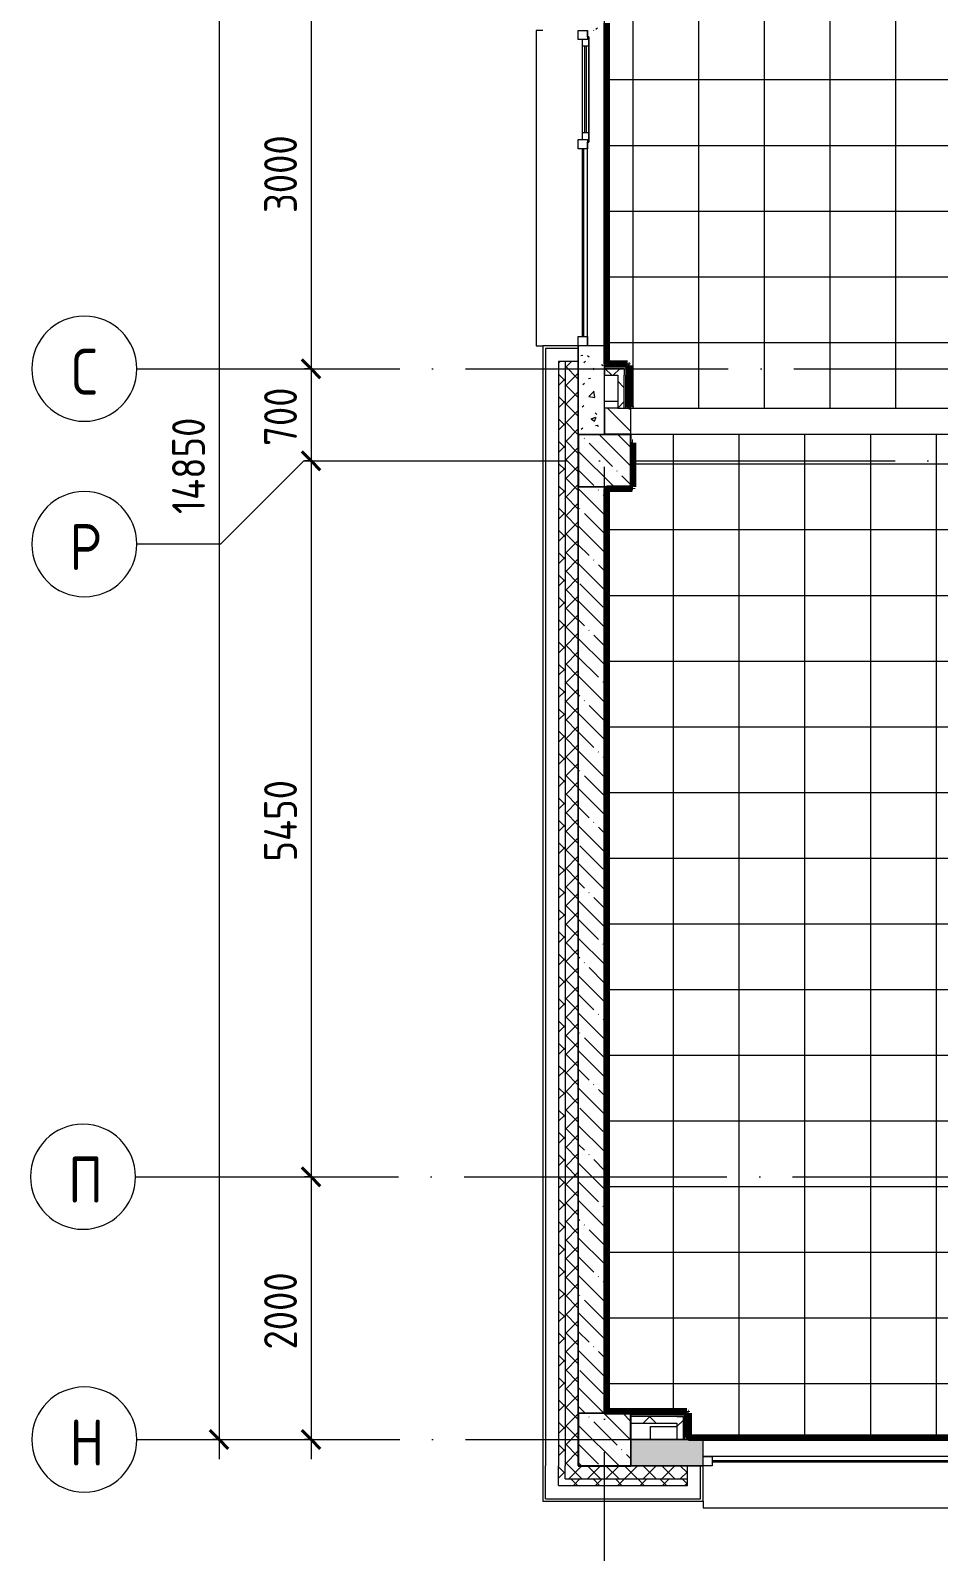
# Model space of a CAD drawing. Header units: millimetres. Extents: x 97 to 214665, y -4577 to 61202.
# Drawn here: x 53129 to 60040, y 42672 to 54250 of the extents above; entities that cross this region are included whole.
import ezdxf

# ---------------------------------------------------------------- set-up
doc = ezdxf.new("R2010")
doc.units = ezdxf.units.MM
doc.linetypes.add('ADSK_Линия сетки', pattern=[2500, 2000, -250, 0, -250])
for name, color, linetype, lineweight in [('A-____-____-DIMS', 211, 'Continuous', 9), ('A-____-____-DIMS-100', 211, 'Continuous', 9), ('A-FLOR-____-OTLN', 192, 'Continuous', 9), ('A-FLOR-____-PATT', 8, 'Continuous', 9), ('A-GLAZ-____-MCUT', 151, 'Continuous', 9), ('A-GLAZ-____-OTLN', 151, 'Continuous', 9), ('A-WALL-____-MCUT', 113, 'Continuous', 9), ('A-WALL-____-PATT', 111, 'Continuous', 9), ('A-WALL-FNSH-MCUT', 113, 'Continuous', 9), ('I-WALL-____-OTLN', 2, 'Continuous', 9), ('S-COLS-____-MCUT', 52, 'Continuous', 9), ('S-COLS-____-OTLN', 52, 'Continuous', 9), ('S-GRID-____-IDEN', 1, 'Continuous', 20), ('S-GRID-____-OTLN', 1, 'Continuous', 9)]:
    doc.layers.add(name, color=color, linetype=linetype, lineweight=lineweight)
doc.styles.add('GOST Common', font='GOST_Common.ttf', dxfattribs={"width": 0.9, "height": 250})
doc.styles.add('GOST Common_2', font='GOST_Common.ttf', dxfattribs={"width": 0.9, "height": 350})
doc.dimstyles.new('ADSK_Основной_2_5_мм', dxfattribs={"dimscale": 304.8, "dimtxt": 0.824897, "dimasz": 0.463911, "dimexe": 0.492126, "dimexo": 0.001615, "dimgap": 0.098425, "dimtad": 1, "dimlfac": 304.8, "dimrnd": 0.01, "dimdsep": 46, "dimtxsty": 'GOST Common', "dimblk1": 'OBLIQUE', "dimblk2": 'OBLIQUE', "dimsah": 1, "dimcen": 0.09, "dimdle": 0.492126, "dimazin": 2, "dimtfac": 1, "dimtdec": 4, "dimtix": 1, "dimtmove": 0, "dimatfit": 3, "dimfxl": 1, "dimtvp": 1, "dimtolj": 1, "dimtzin": 0, "dimlwd": 20, "dimlwe": 20, "dimarcsym": 2})
pattern_1 = [(135, (0, 0), (-84.85281, -84.85281), []), (225, (0, 0), (84.85281, -84.85281), [])]
pattern_2 = [(45, (0, 0), (-70.71068, 70.71068), []), (135, (0, 0), (-70.71068, -70.71068), [])]
pattern_3 = [(135, (0, 0), (-142.5612, -142.5612), []), (135, (142.56, 0), (-142.5612, -142.5612), [252.016, -50.403, 3.353, -47.05])]
pattern_4 = [(50, (0, 0), (364.3679, -31.8783), [38.1, -419.1]), (355, (0, 0), (-70.4859, 382.1133), [30.48, -335.28]), (100.451, (30.36, -2.66), (293.885, 350.2334), [32.38, -356.18]), (46.184, (0, 101.6), (542.1585, -84.0858), [57.15, -628.65]), (96.636, (45.2, 94.6), (474.805, 494.8554), [48.57, -534.27]), (351.184, (0, 101.6), (474.8102, 494.85), [45.72, -502.92]), (21, (50.8, 76.2), (303.2285, -204.5305), [38.1, -419.1]), (326, (50.8, 76.2), (123.6039, 368.376), [30.48, -335.28]), (71.451, (76.07, 59.16), (426.8341, 163.8427), [32.38, -356.18]), (37.5, (0, 0), (6.17665, 169.11015), [16.764, -314.452, 16.764, -323.596, -336.55]), (37.5, (0, 0), (6.17665, 169.11015), [-671.576, 16.764, -319.786]), (7.5, (0, 0), (133.63888, 200.3615), [16.764, -177.292, 16.764, -306.832, -128.27]), (7.5, (0, 0), (133.63888, 200.3615), [-517.652, 16.764, -111.506]), (327.5, (-113.28, 0), (271.18182, -11.45836), [16.764, -110.236, 16.764, -379.476, -525.78]), (327.5, (-113.28, 0), (271.18182, -11.45836), [-523.24, 16.764, -509.016]), (317.5, (-164.08, 0), (296.2585, 50.85285), [16.764, -148.336, 16.764, -246.38, -373.38]), (317.5, (-164.08, 0), (296.2585, 50.85285), [-428.244, 16.764, -356.616])]
pattern_5 = [(45, (0, 0), (-141.42136, 141.42136), []), (135, (0, 0), (-141.42136, -141.42136), [])]

# ---------------------------------------------------------------- blocks, each defined once
blk = doc.blocks.new('Окно_СКБ_2Ст1 - Окно_СКБ_2Ст 3300_ОК2л-29018874-О_АИ_ПП_4_200_Целиком')
at = {"layer": 'A-GLAZ-____-MCUT', "color": 90}
for p, q in [((-1650, -195), (-1650, -125)), ((-1650, -125), (-1580, -125)), ((-1580, -195), (-1650, -195)), ((-1580, -195), (-1600, -195)), ((-1600, -195), (-1600, -205)), ((-1600, -205), (-800, -205)), ((-800, -205), (-1600, -205)), ((-1580, -125), (-1580, -195)), ((-820, -155), (-1580, -155)), ((-1580, -155), (-1580, -195)), ((-1530, -205), (-1530, -155)), ((-870, -205), (-870, -155)), ((-820, -195), (-820, -125)), ((-820, -125), (-750, -125)), ((-820, -195), (-820, -155)), ((-750, -195), (-820, -195)), ((-800, -195), (-820, -195)), ((-800, -205), (-800, -195)), ((-750, -125), (-750, -195)), ((1580, -195), (1580, -125)), ((1580, -125), (1650, -125)), ((1650, -195), (1580, -195)), ((1650, -125), (1650, -195))]:
    blk.add_line(p, q, dxfattribs=at)
at = {"layer": 'A-GLAZ-____-MCUT', "color": 10, "lineweight": 5}
for p, q in [((-1530, -175), (-870, -175)), ((-870, -185), (-1530, -185)), ((1580, -155), (-750, -155)), ((1580, -165), (-750, -165))]:
    blk.add_line(p, q, dxfattribs=at)
at = {"layer": 'A-GLAZ-____-OTLN', "color": 10, "lineweight": 5}
for p, q in [((-1650, -195), (-1600, -195)), ((-800, -195), (1650, -195))]:
    blk.add_line(p, q, dxfattribs=at)
blk = doc.blocks.new('Окно_СКБ_2Ст1 - Окно_СКБ_2Ст_2400_ОК16-29018854-О_АИ_ПП_4_200_Целиком')
at = {"layer": 'A-GLAZ-____-MCUT', "color": 90}
for p, q in [((-1200, -195), (-1200, -125)), ((-1200, -125), (-1130, -125)), ((-1130, -195), (-1200, -195)), ((-1130, -125), (-1130, -195)), ((300, -195), (300, -125)), ((300, -125), (370, -125)), ((370, -195), (300, -195)), ((370, -195), (350, -195)), ((350, -195), (350, -205)), ((350, -205), (1150, -205)), ((1150, -205), (350, -205)), ((370, -125), (370, -195)), ((1130, -155), (370, -155)), ((370, -155), (370, -195)), ((420, -205), (420, -155)), ((1080, -205), (1080, -155)), ((1130, -195), (1130, -125)), ((1130, -125), (1200, -125)), ((1130, -195), (1130, -155)), ((1200, -195), (1130, -195)), ((1150, -195), (1130, -195)), ((1150, -205), (1150, -195)), ((1200, -125), (1200, -195))]:
    blk.add_line(p, q, dxfattribs=at)
at = {"layer": 'A-GLAZ-____-MCUT', "color": 10, "lineweight": 5}
for p, q in [((300, -155), (-1130, -155)), ((300, -165), (-1130, -165)), ((420, -175), (1080, -175)), ((1080, -185), (420, -185))]:
    blk.add_line(p, q, dxfattribs=at)
at = {"layer": 'A-GLAZ-____-OTLN', "color": 10, "lineweight": 5}
for p, q in [((-1200, -195), (350, -195)), ((1150, -195), (1200, -195))]:
    blk.add_line(p, q, dxfattribs=at)
blk = doc.blocks.new('WNW_Отлив1 - Отлив_металлический 2-28598290-О_АИ_ПП_4_200_Целиком')
at = {"layer": 'A-GLAZ-____-OTLN', "color": 10, "lineweight": 5}
for p, q in [((1650, 320), (-1650, 320)), ((-1650, 320), (-1650, 270)), ((1650, 270), (1650, 320))]:
    blk.add_line(p, q, dxfattribs=at)
blk = doc.blocks.new('WNW_Отлив1 - Отлив_металлический 2-28599108-О_АИ_ПП_4_200_Целиком')
at = {"layer": 'A-GLAZ-____-OTLN', "color": 10, "lineweight": 5}
for p, q in [((1200, 320), (-1200, 320)), ((-1200, 320), (-1200, 270)), ((1200, 270), (1200, 320))]:
    blk.add_line(p, q, dxfattribs=at)
blk = doc.blocks.new('0083_СОШ675_АР_R22_rvt-1-О_АИ_ПП_4_200_Целиком')
at = {"layer": 'A-WALL-____-PATT', "lineweight": 5}
h = blk.add_hatch(dxfattribs=at)
h.set_pattern_fill('FP_7', color=10, style=0, pattern_type=2)
h.set_pattern_definition(pattern_1)
h.paths.add_polyline_path([(-300, 43225), (-300, 51730), (-350, 51730), (-350, 43225)])
h.paths.add_polyline_path([(-300, 54370), (-300, 58675), (-350, 58675), (-350, 54370)])
h = blk.add_hatch(dxfattribs=at)
h.set_pattern_fill('FP_21', color=10, style=0, pattern_type=2)
h.set_pattern_definition(pattern_2)
h.paths.add_polyline_path([(-300, 43325), (-200, 43325), (-200, 51730), (-300, 51730), (-300, 44004)])
h.paths.add_polyline_path([(-300, 54370), (-200, 54370), (-200, 58575), (-300, 58575), (-300, 54848)])
h = blk.add_hatch(dxfattribs=at)
h.set_pattern_fill('FP_74', color=10, style=0, pattern_type=2)
h.set_pattern_definition(pattern_4)
h.paths.add_polyline_path([(-200, 51175), (0, 51175), (0, 51850), (-200, 51850), (-200, 51233)])
h.paths.add_polyline_path([(0, 54250), (0, 54675), (-200, 54675), (-200, 54250)])
h = blk.add_hatch(dxfattribs=at)
h.set_pattern_fill('FP_20', color=252, style=0, pattern_type=2)
h.set_pattern_definition(pattern_5)
h.paths.add_polyline_path([(100, 51625), (150, 51625), (150, 51675), (0, 51675), (0, 51625)])
h = blk.add_hatch(dxfattribs=at)
h.set_pattern_fill('FP_20', color=252, style=0, pattern_type=2)
h.set_pattern_definition(pattern_5)
h.paths.add_polyline_path([(150, 51375), (150, 51625), (100, 51625), (100, 51375)])
h = blk.add_hatch(dxfattribs=at)
h.set_pattern_fill('FP_8', color=10, style=0, pattern_type=2)
h.set_pattern_definition([(135, (0, 0), (-141.42136, -141.42136), [])])
h.paths.add_polyline_path([(6080, 51175), (6080, 51375), (2700, 51375), (2700, 51175), (5984, 51175)])
h.paths.add_polyline_path([(0, 51175), (200, 51175), (200, 51375), (0, 51375), (0, 51233)])
h = blk.add_hatch(dxfattribs=at)
h.set_pattern_fill('FP_31', color=10, style=0, pattern_type=2)
h.set_pattern_definition(pattern_3)
h.paths.add_polyline_path([(-200, 43725), (0, 43725), (0, 50775), (-200, 50775), (-200, 44004)])
h = blk.add_hatch(dxfattribs=at)
h.set_pattern_fill('FP_20', color=252, style=0, pattern_type=2)
h.set_pattern_definition(pattern_5)
h.paths.add_polyline_path([(550, 43650), (550, 43700), (200, 43700), (200, 43650)])
h = blk.add_hatch(dxfattribs=at)
h.set_pattern_fill('FP_20', color=252, style=0, pattern_type=2)
h.set_pattern_definition(pattern_5)
h.paths.add_polyline_path([(600, 43525), (600, 43700), (550, 43700), (550, 43525)])
h = blk.add_hatch(dxfattribs=at)
h.set_pattern_fill('FP_74', color=10, style=0, pattern_type=2)
h.set_pattern_definition(pattern_4)
h.paths.add_polyline_path([(67170, 43325), (69050, 43325), (69050, 43525), (67050, 43525), (67050, 43325), (67070, 43325)])
h.paths.add_polyline_path([(64650, 43325), (65350, 43325), (65350, 43525), (64650, 43525)])
h.paths.add_polyline_path([(60830, 43325), (60850, 43325), (60850, 43525), (60150, 43525), (60150, 43325), (60730, 43325)])
h.paths.add_polyline_path([(62570, 43325), (63350, 43325), (63350, 43525), (62550, 43525), (62550, 43325)])
h.paths.add_polyline_path([(58070, 43325), (58850, 43325), (58850, 43525), (58050, 43525), (58050, 43325)])
h.paths.add_polyline_path([(54302, 43325), (54350, 43325), (54350, 43525), (53550, 43525), (53550, 43325), (53818, 43325)])
h.paths.add_polyline_path([(49850, 43325), (49850, 43525), (49050, 43525), (49050, 43325), (49470, 43325)])
h.paths.add_polyline_path([(44670, 43325), (45350, 43325), (45350, 43525), (44550, 43525), (44550, 43325), (44638, 43325)])
h.paths.add_polyline_path([(42850, 43325), (42850, 43525), (42150, 43525), (42150, 43325), (42830, 43325)])
h.paths.add_polyline_path([(40773, 43325), (40850, 43325), (40850, 43525), (40050, 43525), (40050, 43325), (40289, 43325)])
h.paths.add_polyline_path([(36350, 43325), (36750, 43325), (36750, 43525), (36350, 43525)])
h.paths.add_polyline_path([(35570, 43325), (35950, 43325), (35950, 43525), (35550, 43525), (35550, 43325)])
h.paths.add_polyline_path([(32075, 43325), (32250, 43325), (32250, 43525), (31450, 43525), (31450, 43325), (31592, 43325)])
h.paths.add_polyline_path([(27727, 43325), (27750, 43325), (27750, 43525), (26950, 43525), (26950, 43325), (27630, 43325)])
h.paths.add_polyline_path([(23250, 43325), (23250, 43525), (22450, 43525), (22450, 43325), (23230, 43325)])
h.paths.add_polyline_path([(24730, 43325), (24850, 43325), (24850, 43525), (24150, 43525), (24150, 43325), (24270, 43325)])
h.paths.add_polyline_path([(18730, 43325), (18750, 43325), (18750, 43525), (17950, 43525), (17950, 43325), (18630, 43325)])
h.paths.add_polyline_path([(13450, 43325), (14250, 43325), (14250, 43525), (13450, 43525)])
h.paths.add_polyline_path([(9730, 43325), (9750, 43325), (9750, 43525), (8950, 43525), (8950, 43325), (9630, 43325)])
h.paths.add_polyline_path([(6467, 43325), (6850, 43325), (6850, 43525), (6150, 43525), (6150, 43325), (6270, 43325)])
h.paths.add_polyline_path([(5018, 43325), (5250, 43325), (5250, 43525), (4450, 43525), (4450, 43325), (4534, 43325)])
h.paths.add_polyline_path([(750, 43325), (750, 43525), (200, 43525), (200, 43325), (730, 43325)])
h = blk.add_hatch(dxfattribs=at)
h.set_pattern_fill('FP_21', color=10, style=0, pattern_type=2)
h.set_pattern_definition(pattern_2)
h.paths.add_polyline_path([(69150, 43225), (69150, 43325), (67170, 43325), (67170, 43225), (68797, 43225)])
h.paths.add_polyline_path([(64770, 43225), (65230, 43225), (65230, 43325), (64770, 43325), (64770, 43281)])
h.paths.add_polyline_path([(63630, 43225), (63630, 43325), (62670, 43325), (62670, 43225)])
h.paths.add_polyline_path([(60730, 43225), (60730, 43325), (60270, 43325), (60270, 43225)])
h.paths.add_polyline_path([(59130, 43225), (59130, 43325), (58170, 43325), (58170, 43225)])
h.paths.add_polyline_path([(54630, 43225), (54630, 43325), (53670, 43325), (53670, 43225)])
h.paths.add_polyline_path([(49170, 43225), (50130, 43225), (50130, 43325), (49170, 43325), (49170, 43281)])
h.paths.add_polyline_path([(45630, 43225), (45630, 43325), (44670, 43325), (44670, 43225)])
h.paths.add_polyline_path([(42270, 43225), (42730, 43225), (42730, 43325), (42270, 43325), (42270, 43281)])
h.paths.add_polyline_path([(41130, 43225), (41130, 43325), (40170, 43325), (40170, 43225), (40773, 43225)])
h.paths.add_polyline_path([(35670, 43225), (36630, 43225), (36630, 43325), (35670, 43325), (35670, 43281)])
h.paths.add_polyline_path([(32130, 43225), (32130, 43325), (31170, 43325), (31170, 43225)])
h.paths.add_polyline_path([(26670, 43225), (27630, 43225), (27630, 43325), (26670, 43325), (26670, 43281)])
h.paths.add_polyline_path([(24270, 43225), (24730, 43225), (24730, 43325), (24270, 43325), (24270, 43281)])
h.paths.add_polyline_path([(23130, 43225), (23130, 43325), (22170, 43325), (22170, 43225)])
h.paths.add_polyline_path([(17670, 43225), (18630, 43225), (18630, 43325), (17670, 43325), (17670, 43281)])
h.paths.add_polyline_path([(14130, 43225), (14130, 43325), (13170, 43325), (13170, 43225), (13715, 43225)])
h.paths.add_polyline_path([(9630, 43225), (9630, 43325), (8670, 43325), (8670, 43225)])
h.paths.add_polyline_path([(5130, 43225), (5130, 43325), (4170, 43325), (4170, 43225)])
h.paths.add_polyline_path([(6270, 43225), (6730, 43225), (6730, 43325), (6270, 43325), (6270, 43281)])
h.paths.add_polyline_path([(630, 43225), (630, 43325), (-300, 43325), (-300, 43225)])
h = blk.add_hatch(dxfattribs=at)
h.set_pattern_fill('FP_7', color=10, style=0, pattern_type=2)
h.set_pattern_definition(pattern_1)
h.paths.add_polyline_path([(69050, 43175), (69150, 43175), (69150, 43225), (67170, 43225), (67170, 43175), (68797, 43175)])
h.paths.add_polyline_path([(65230, 43175), (65230, 43225), (64770, 43225), (64770, 43175)])
h.paths.add_polyline_path([(63630, 43175), (63630, 43225), (62670, 43225), (62670, 43175)])
h.paths.add_polyline_path([(60730, 43175), (60730, 43225), (60270, 43225), (60270, 43175)])
h.paths.add_polyline_path([(59130, 43175), (59130, 43225), (58170, 43225), (58170, 43175)])
h.paths.add_polyline_path([(54630, 43175), (54630, 43225), (53670, 43225), (53670, 43175)])
h.paths.add_polyline_path([(50130, 43175), (50130, 43225), (49170, 43225), (49170, 43175)])
h.paths.add_polyline_path([(44670, 43175), (45630, 43175), (45630, 43225), (44670, 43225)])
h.paths.add_polyline_path([(42730, 43175), (42730, 43225), (42270, 43225), (42270, 43175)])
h.paths.add_polyline_path([(41130, 43175), (41130, 43225), (40170, 43225), (40170, 43175), (40773, 43175)])
h.paths.add_polyline_path([(36630, 43175), (36630, 43225), (35670, 43225), (35670, 43175)])
h.paths.add_polyline_path([(32130, 43175), (32130, 43225), (31170, 43225), (31170, 43175)])
h.paths.add_polyline_path([(26670, 43175), (27630, 43175), (27630, 43225), (26670, 43225)])
h.paths.add_polyline_path([(24270, 43175), (24730, 43175), (24730, 43225), (24270, 43225)])
h.paths.add_polyline_path([(23130, 43175), (23130, 43225), (22170, 43225), (22170, 43175)])
h.paths.add_polyline_path([(17670, 43175), (18630, 43175), (18630, 43225), (17670, 43225)])
h.paths.add_polyline_path([(13715, 43175), (14130, 43175), (14130, 43225), (13170, 43225), (13170, 43175)])
h.paths.add_polyline_path([(9630, 43175), (9630, 43225), (8670, 43225), (8670, 43175)])
h.paths.add_polyline_path([(6730, 43175), (6730, 43225), (6270, 43225), (6270, 43175)])
h.paths.add_polyline_path([(4170, 43175), (5130, 43175), (5130, 43225), (4170, 43225)])
h.paths.add_polyline_path([(630, 43175), (630, 43225), (-350, 43225), (-350, 43175)])
at = {"layer": 'S-COLS-____-OTLN', "lineweight": 5}
h = blk.add_hatch(dxfattribs=at)
h.set_pattern_fill('FP_31', color=256, style=0, pattern_type=2)
h.set_pattern_definition(pattern_3)
h.paths.add_polyline_path([(-200, 50775), (200, 50775), (200, 51175), (-200, 51175)])
h = blk.add_hatch(dxfattribs=at)
h.set_pattern_fill('FP_31', color=256, style=0, pattern_type=2)
h.set_pattern_definition(pattern_3)
h.paths.add_polyline_path([(-200, 43325), (200, 43325), (200, 43725), (-200, 43725)])
at = {"layer": 'A-FLOR-____-OTLN', "color": 90}
for p, q in [((100, 51425), (0, 51425)), ((350, 43525), (350, 43625)), ((350, 43625), (550, 43625))]:
    blk.add_line(p, q, dxfattribs=at)
at = {"layer": 'A-WALL-____-MCUT', "color": 10, "lineweight": 5}
for p, q in [((-450, 51830), (-450, 43325)), ((-200, 51830), (-450, 51830)), ((-350, 51730), (-350, 43325)), ((-300, 51730), (-350, 51730)), ((-200, 51730), (-300, 51730)), ((-300, 51730), (-300, 43325)), ((163, 51688), (0, 51688)), ((163, 51688), (163, 51675)), ((163, 51675), (163, 51625)), ((163, 51375), (163, 51625)), ((100, 51375), (150, 51375)), ((-200, 51175), (0, 51175)), ((0, 50775), (-200, 50775)), ((-200, 43725), (0, 43725)), ((550, 43712), (200, 43712)), ((550, 43712), (600, 43712)), ((600, 43712), (612, 43712)), ((612, 43525), (612, 43712)), ((200, 43525), (200, 43325)), ((-450, 43175), (-450, 43325)), ((-350, 43225), (-350, 43325)), ((-300, 43225), (-300, 43325)), ((630, 43225), (630, 43325)), ((730, 43075), (730, 43325)), ((-350, 43175), (-350, 43225)), ((-300, 43225), (630, 43225)), ((630, 43175), (630, 43225)), ((-450, 43075), (-450, 43175)), ((-450, 43075), (730, 43075)), ((-350, 43175), (630, 43175))]:
    blk.add_line(p, q, dxfattribs=at)
at = {"layer": 'A-WALL-____-MCUT', "color": 50, "lineweight": 13}
for p, q in [((-200, 51830), (-200, 51850)), ((0, 51850), (-200, 51850)), ((-200, 51850), (-200, 51830)), ((-200, 51730), (-200, 51830)), ((-200, 51830), (-200, 51730)), ((0, 51175), (0, 51850)), ((-200, 51175), (-200, 51730)), ((-200, 51730), (-200, 51175)), ((0, 51675), (0, 51625)), ((150, 51675), (0, 51675)), ((150, 51675), (150, 51625)), ((0, 51625), (100, 51625)), ((100, 51625), (100, 51375)), ((150, 51375), (150, 51625)), ((100, 51375), (0, 51375)), ((0, 51375), (0, 51175)), ((150, 51375), (163, 51375)), ((163, 51375), (175, 51375)), ((200, 51375), (175, 51375)), ((200, 51175), (200, 51375)), ((0, 51175), (200, 51175)), ((-200, 50775), (-200, 43725)), ((0, 43725), (0, 50775)), ((200, 43700), (200, 43650)), ((550, 43700), (200, 43700)), ((200, 43650), (550, 43650)), ((550, 43700), (600, 43700)), ((550, 43650), (550, 43525)), ((600, 43525), (600, 43700)), ((750, 43525), (200, 43525)), ((550, 43525), (600, 43525)), ((750, 43325), (750, 43525)), ((630, 43325), (200, 43325)), ((200, 43325), (630, 43325)), ((730, 43325), (630, 43325)), ((630, 43325), (730, 43325)), ((750, 43325), (730, 43325)), ((730, 43325), (750, 43325))]:
    blk.add_line(p, q, dxfattribs=at)
at = {"layer": 'A-WALL-____-MCUT', "color": 90}
for p, q in [((-200, 43325), (-200, 51175)), ((200, 43325), (-200, 43325))]:
    blk.add_line(p, q, dxfattribs=at)
at = {"layer": 'A-WALL-FNSH-MCUT', "color": 90}
for p, q in [((-200, 51850), (-470, 51850)), ((-470, 51850), (-470, 43325)), ((175, 51700), (0, 51700)), ((0, 51700), (0, 51688)), ((0, 51688), (0, 51675)), ((175, 51688), (175, 51700)), ((175, 51675), (175, 51688)), ((175, 51625), (175, 51675)), ((175, 51375), (175, 51625)), ((550, 43725), (200, 43725)), ((200, 43725), (200, 43712)), ((200, 43712), (200, 43700)), ((600, 43725), (550, 43725)), ((612, 43725), (600, 43725)), ((625, 43725), (612, 43725)), ((625, 43525), (625, 43725)), ((600, 43525), (612, 43525)), ((612, 43525), (625, 43525)), ((-470, 43325), (-470, 43225)), ((750, 43055), (750, 43325)), ((-470, 43225), (-470, 43175)), ((-470, 43175), (-470, 43075)), ((-470, 43075), (-470, 43055)), ((-470, 43055), (750, 43055))]:
    blk.add_line(p, q, dxfattribs=at)
at = {"layer": 'I-WALL-____-OTLN', "color": 90}
for p, q in [((0, 54250), (0, 51850)), ((750, 43525), (4050, 43525))]:
    blk.add_line(p, q, dxfattribs=at)
at = {"layer": 'S-COLS-____-MCUT', "color": 130, "lineweight": 25}
for p, q in [((-200, 51175), (-200, 50775)), ((200, 51175), (0, 51175)), ((200, 50775), (200, 51175)), ((0, 50775), (200, 50775)), ((-200, 43725), (-200, 43325)), ((200, 43725), (0, 43725)), ((200, 43525), (200, 43725)), ((-200, 43325), (200, 43325))]:
    blk.add_line(p, q, dxfattribs=at)
at = {"layer": 'S-COLS-____-OTLN', "color": 90}
for p, q in [((0, 51175), (-200, 51175)), ((-200, 50775), (0, 50775)), ((0, 43725), (-200, 43725)), ((200, 43325), (200, 43525))]:
    blk.add_line(p, q, dxfattribs=at)
at = {"layer": 'A-GLAZ-____-OTLN', "color": 90, "lineweight": 9}
for name, p, rotation in [('WNW_Отлив1 - Отлив_металлический 2-28599108-О_АИ_ПП_4_200_Целиком', (-200, 53050), 89.99999999999991), ('Окно_СКБ_2Ст1 - Окно_СКБ_2Ст_2400_ОК16-29018854-О_АИ_ПП_4_200_Целиком', (-325, 53050), 89.99999999999991), ('Окно_СКБ_2Ст1 - Окно_СКБ_2Ст 3300_ОК2л-29018874-О_АИ_ПП_4_200_Целиком', (2400, 43200), 180), ('WNW_Отлив1 - Отлив_металлический 2-28598290-О_АИ_ПП_4_200_Целиком', (2400, 43325), 180)]:
    blk.add_blockref(name, p, dxfattribs=dict(at, rotation=rotation))
blk = doc.blocks.new('Ось сетки - Круг_Ø8 мм-8258-О_АИ_ПП_4_200_Целиком')
at = {"layer": 'S-GRID-____-IDEN'}
for start, end in [(360, 180), (180, 360)]:
    blk.add_arc((0, 0), 4, start, end, dxfattribs=at)
blk = doc.blocks.new('DIMBLOCK4-О_АИ_ПП_4_200_Целиком')
at = {"layer": 'A-____-____-DIMS-100', "lineweight": 40}
for p, q in [((55264, 54675), (55193, 54746)), ((55264, 54675), (55334, 54604)), ((55264, 51675), (55193, 51746)), ((55264, 51675), (55334, 51604))]:
    blk.add_line(p, q, dxfattribs=at)
at = {"layer": 'A-____-____-DIMS-100', "lineweight": 20}
for p, q in [((55214, 54675), (55414, 54675)), ((55264, 54675), (55214, 54675)), ((55264, 54675), (55264, 51675)), ((55214, 51675), (55414, 51675)), ((55264, 51675), (55214, 51675))]:
    blk.add_line(p, q, dxfattribs=at)
at = {"layer": 'A-____-____-DIMS-100', "color": 0, "lineweight": 20, "insert": (54907, 52860), "char_height": 250, "width": 756.84, "attachment_point": 1, "rotation": 90, "line_spacing_factor": 1.022761, "style": 'GOST Common'}
blk.add_mtext('3000', dxfattribs=at)
blk = doc.blocks.new('_Oblique')
at = {"color": 0, "linetype": 'ByBlock', "lineweight": -2}
blk.add_line((-0.5, -0.5), (0.5, 0.5), dxfattribs=at)
blk = doc.blocks.new('DIMBLOCK5-О_АИ_ПП_4_200_Целиком')
at = {"layer": 'A-____-____-DIMS-100', "lineweight": 40}
for p, q in [((55264, 51675), (55193, 51746)), ((55264, 51675), (55334, 51604)), ((55264, 50975), (55193, 51046)), ((55264, 50975), (55334, 50904))]:
    blk.add_line(p, q, dxfattribs=at)
at = {"layer": 'A-____-____-DIMS-100', "lineweight": 20}
for p, q in [((55214, 51675), (55414, 51675)), ((55264, 51675), (55214, 51675)), ((55264, 51675), (55264, 50975)), ((55214, 50975), (55414, 50975)), ((55264, 50975), (55214, 50975))]:
    blk.add_line(p, q, dxfattribs=at)
at = {"layer": 'A-____-____-DIMS-100', "color": 0, "lineweight": 20, "insert": (54907, 51088), "char_height": 250, "width": 567.63, "attachment_point": 1, "rotation": 90, "line_spacing_factor": 1.022761, "style": 'GOST Common'}
blk.add_mtext('700', dxfattribs=at)
blk = doc.blocks.new('DIMBLOCK6-О_АИ_ПП_4_200_Целиком')
at = {"layer": 'A-____-____-DIMS-100', "lineweight": 40}
for p, q in [((55264, 50975), (55193, 51046)), ((55264, 50975), (55334, 50904)), ((55264, 45525), (55193, 45596)), ((55264, 45525), (55334, 45454))]:
    blk.add_line(p, q, dxfattribs=at)
at = {"layer": 'A-____-____-DIMS-100', "lineweight": 20}
for p, q in [((55214, 50975), (55414, 50975)), ((55264, 50975), (55214, 50975)), ((55264, 50975), (55264, 45525)), ((55214, 45525), (55414, 45525)), ((55264, 45525), (55214, 45525))]:
    blk.add_line(p, q, dxfattribs=at)
at = {"layer": 'A-____-____-DIMS-100', "color": 0, "lineweight": 20, "insert": (54907, 47924), "char_height": 250, "width": 782.41, "attachment_point": 1, "rotation": 90, "line_spacing_factor": 1.022761, "style": 'GOST Common'}
blk.add_mtext('5450', dxfattribs=at)
blk = doc.blocks.new('DIMBLOCK7-О_АИ_ПП_4_200_Целиком')
at = {"layer": 'A-____-____-DIMS-100', "lineweight": 40}
for p, q in [((55264, 45525), (55193, 45596)), ((55264, 45525), (55334, 45454)), ((55264, 43525), (55193, 43596)), ((55264, 43525), (55334, 43454))]:
    blk.add_line(p, q, dxfattribs=at)
at = {"layer": 'A-____-____-DIMS-100', "lineweight": 20}
for p, q in [((55214, 45525), (55414, 45525)), ((55264, 45525), (55214, 45525)), ((55264, 45525), (55264, 43375)), ((55214, 43525), (55414, 43525)), ((55264, 43525), (55214, 43525))]:
    blk.add_line(p, q, dxfattribs=at)
at = {"layer": 'A-____-____-DIMS-100', "color": 0, "lineweight": 20, "insert": (54907, 44210), "char_height": 250, "width": 756.84, "attachment_point": 1, "rotation": 90, "line_spacing_factor": 1.022761, "style": 'GOST Common'}
blk.add_mtext('2000', dxfattribs=at)
blk = doc.blocks.new('DIMBLOCK8-О_АИ_ПП_4_200_Целиком')
at = {"layer": 'A-____-____-DIMS-100', "lineweight": 20}
for p, q in [((54564, 58525), (54564, 43375)), ((54514, 58375), (54714, 58375)), ((54564, 58375), (54514, 58375)), ((54514, 43525), (54714, 43525)), ((54564, 43525), (54514, 43525))]:
    blk.add_line(p, q, dxfattribs=at)
at = {"layer": 'A-____-____-DIMS-100', "lineweight": 40}
for p, q in [((54564, 58375), (54493, 58446)), ((54564, 58375), (54634, 58304)), ((54564, 43525), (54493, 43596)), ((54564, 43525), (54634, 43454))]:
    blk.add_line(p, q, dxfattribs=at)
at = {"layer": 'A-____-____-DIMS-100', "color": 0, "lineweight": 20, "insert": (54207, 50569), "char_height": 250, "width": 915.37, "attachment_point": 1, "rotation": 90, "line_spacing_factor": 1.022761, "style": 'GOST Common'}
blk.add_mtext('14850', dxfattribs=at)

msp = doc.modelspace()

# ---------------------------------------------------------------- hatches: boundary and pattern name
at = {"layer": 'A-FLOR-____-PATT'}
h = msp.add_hatch(dxfattribs=at)
h.set_pattern_fill('FP_212', color=256, style=0, pattern_type=2)
h.set_pattern_definition([(0, (73715.6, 54875), (0, 500), []), (90, (73715.6, 54875), (-500, 3e-14), [])])
h.paths.add_polyline_path([(60197.386232, 51374.999414), (60198.09249, 51374.999414), (60198.09249, 51390), (72248.136333, 51390), (72248.136333, 51375), (74748.136333, 51374.999414), (74748.136333, 51390), (75548.114412, 51390), (75548.114412, 51375), (78048.114412, 51374.999414), (78048.114412, 51390), (84648.114412, 51390), (84648.1147, 51375), (87148.114412, 51375), (87148.114412, 51390), (89918.114412, 51390), (89918.114412, 51674.999707), (89933.114412, 51674.999707), (89933.114412, 54374.999707), (89918.114412, 54374.999707), (89918.114412, 54660.000586), (86273.114412, 54660.000586), (86272.953819, 54875), (84773.114412, 54875), (84772.546252, 54660.000586), (82423.114412, 54660.000586), (82423.114412, 54665.000586), (82413.114412, 54665.000586), (82413.114412, 54675.000586), (82408.114412, 54675.000586), (82408.114412, 57090), (81653.114412, 57090), (81653.114412, 57095), (81643.114998, 57095), (81643.114412, 57104.999414), (81638.114412, 57104.999414), (81638.114412, 58360), (80155.114412, 58360), (80155.114412, 58160.000586), (80150.114412, 58160), (80150.114412, 58150.000586), (80140.114412, 58150.000586), (80139.072846, 58145.000586), (79913.114412, 58145.000586), (79913.114412, 58115.000586), (79898.114412, 58114.999414), (79898.114475, 57015.000586), (79913.114412, 57014.999414), (79913.114412, 54675), (79908.114412, 54675), (79908.114412, 54665.000586), (79898.114412, 54665.000586), (79896.985344, 54660.000586), (76380.057745, 54660.000586), (76380.057745, 54655.000586), (75878.407745, 54655.000586), (75878.407745, 54660.000586), (73258.152157, 54660.000586), (73258.152157, 54675), (73248.152157, 54675), (73248.152157, 54795), (72208.152157, 54793.857143), (72208.152157, 54660.000586), (71098.152157, 54660.000586), (71098.152157, 54665.000586), (71088.152157, 54665.000586), (71088.152157, 54675), (71083.152157, 54675), (71083.152157, 58360.000586), (66958.136333, 58360.000586), (66958.136333, 58160), (66953.136333, 58160), (66953.136333, 58150), (66943.136333, 58150), (66943.136333, 58145), (66613.114412, 58145), (66613.114412, 54675), (66608.114412, 54675), (66608.114412, 54665.000586), (66598.114412, 54665.000586), (66598.071248, 54660.000586), (66198.114412, 54660.000586), (66198.114412, 54874.999432), (64558.114412, 54875), (64558.114412, 54660.000586), (57688.114412, 54660.000586), (57688.114412, 54314.727081), (57683.114412, 54314.727081), (57683.114412, 54304.727081), (57673.114412, 54304.727081), (57672.679987, 54299.727081), (57513.114412, 54299.727081), (57513.114412, 51715.000586), (57673.114412, 51715.000586), (57673.114412, 51710.000586), (57683.114412, 51710.000586), (57683.926363, 51700.000586), (57688.114412, 51700.000586), (57688.114412, 51390), (57698.09249, 51390), (57698.09249, 51375), (59616.632787, 51375)])
h = msp.add_hatch(dxfattribs=at)
h.set_pattern_fill('FP_206', color=256, style=0, pattern_type=2)
h.set_pattern_definition([(270, (92023.1, 47450), (500, 3e-14), []), (0, (92023.1, 47450), (0, 500), [])])
h.paths.add_polyline_path([(66048.114412, 43525), (66048.114412, 43725), (66448.09249, 43725), (66448.09249, 43731.999414), (66048.09249, 43732), (66048.09249, 43525)])
h.paths.add_polyline_path([(70548.114412, 43525.000586), (70548.114412, 43725), (70948.09249, 43725), (70948.09249, 43731.999414), (70548.09249, 43732), (70548.09249, 43525.000586)])
h.paths.add_polyline_path([(73145.577757, 43540.000586), (75033.09249, 43540.000586), (75033.09249, 51165), (74748.136333, 51165), (74748.136333, 51174.999414), (72248.136333, 51174.999414), (72248.136333, 51170), (72253.136333, 51170), (72253.136333, 51160), (72248.136333, 51160), (72248.136333, 51155), (71578.114412, 51155), (71578.114412, 50757.5), (71573.114412, 50757.5), (71573.114412, 50752.5), (71563.114412, 50752.5), (71562.933906, 50756.000586), (71558.114412, 50756.000586), (71557.613792, 50751.000586), (70548.114412, 50751.000586), (70548.114412, 50756.000586), (70538.114412, 50756.000586), (70538.114412, 50766.000586), (70533.114412, 50766.911038), (70533.114412, 51160), (68933.114412, 51160), (68933.114412, 50864.999414), (68928.114412, 50864.392056), (68928.114412, 50855), (68918.114412, 50855), (68918.114412, 50850), (66463.114412, 50848.850302), (66463.114412, 50775.000586), (66458.114412, 50775), (66458.114412, 50765.000586), (66448.114412, 50765.000586), (66447.263381, 50760.000586), (66048.114412, 50760.000586), (66048.092521, 50765.000586), (66038.114412, 50765.000586), (66038.114412, 50775.000586), (66033.114412, 50775.000586), (66033.114412, 50850), (63713.114412, 50850), (63713.114412, 50766), (63708.114412, 50766), (63708.114412, 50756), (63698.114412, 50756), (63698.114412, 50751), (60948.09249, 50751), (60948.09249, 50756), (60938.09249, 50756), (60938.09249, 50752.5), (60928.09249, 50752.5), (60928.09249, 51155), (60293.114412, 51155), (60293.114412, 51160), (60198.09249, 51160), (60198.09249, 51174.999414), (57698.114412, 51174.88243), (57698.114412, 51110), (57713.114412, 51110), (57713.114412, 50775), (57708.114412, 50775), (57708.114412, 50760), (57513.09249, 50760), (57513.09249, 43740.000586), (58123.092491, 43740.000586), (58123.092491, 43735.000586), (58133.092491, 43735.000586), (58133.092491, 43725.000586), (58138.092491, 43724.124093), (58138.092491, 43540.000586), (61533.114412, 43540.000586), (61533.114412, 43732), (61538.114412, 43732), (61538.114412, 43742), (61548.114412, 43742), (61548.114412, 43747), (62323.114412, 43747), (62323.114412, 43742), (62333.114412, 43742), (62333.114412, 43732), (62338.114412, 43732), (62338.114412, 43540.000586), (66033.09249, 43540.000586), (66033.09249, 43732), (66038.09249, 43732), (66038.09249, 43742), (66048.09249, 43742), (66048.114412, 43747), (66823.114412, 43747), (66823.114412, 43742), (66833.114412, 43742), (66833.114412, 43732), (66838.114412, 43732), (66838.114412, 43540.000586), (70533.09249, 43540.000586), (70533.09249, 43732), (70538.09249, 43732), (70538.09249, 43742), (70548.09249, 43742), (70548.114412, 43747), (71323.114412, 43747), (71323.681803, 43742), (71333.114412, 43742), (71333.114412, 43732), (71338.114412, 43732), (71338.114412, 43540.000586), (72179.224545, 43540.000586)])
h.paths.add_polyline_path([(61549.339211, 43725), (61948.09249, 43725), (61948.09249, 43731.999414), (61548.114412, 43732), (61548.114412, 43725)])
h.paths.add_polyline_path([(71248.114412, 43731.999414), (71248.112067, 43732), (71212.871333, 43731.999414)])
h.paths.add_polyline_path([(66748.114412, 43731.999414), (66748.112067, 43732), (66448.114412, 43732)])
h.paths.add_polyline_path([(61548.114412, 50766), (61948.09249, 50766), (61948.09249, 50775), (61548.09249, 50775), (61548.09249, 50766)])
at = {"layer": 'A-WALL-____-PATT'}
h = msp.add_hatch(color=7, dxfattribs=at)
h.paths.add_polyline_path([(57508.114412, 51710.000586), (57508.114412, 51849.999414), (57498.114412, 51849.999414), (57498.114412, 51710.000586)])
h.paths.add_polyline_path([(57498.114412, 54249.999414), (57508.114412, 54249.999414), (57508.114412, 54304.727081), (57498.114412, 54304.727081)])
for points in [[(57673.114412, 51700.000586), (57673.114412, 51710.000586), (57498.114412, 51710.000586), (57498.114412, 51700.000586)], [(57683.114412, 51385), (57683.114412, 51710.000586), (57673.114412, 51710.000586), (57673.114412, 51385)], [(57708.114412, 50775), (57708.114412, 51110), (57698.114412, 51110), (57698.114412, 50775)], [(57508.09249, 43725.000586), (57508.09249, 50765), (57498.09249, 50765), (57498.09249, 43725.000586)], [(57508.09249, 50765), (57708.114412, 50765), (57708.114412, 50775), (57508.09249, 50775)], [(58123.092491, 43725.000586), (58133.092491, 43725.000586), (58133.092491, 43735.000586), (57508.09249, 43735.000586), (57508.09249, 43725.000586), (57683.926363, 43725.000586)], [(58133.092491, 43535.000586), (58133.092491, 43725.000586), (58123.092491, 43725.000586), (58123.092491, 43535.000586)], [(58248.114412, 43525.000586), (58248.114412, 43535.000586), (58123.092491, 43535.000586), (58123.092491, 43525.000586), (58167.102969, 43525.000586)]]:
    msp.add_hatch(color=7, dxfattribs=at).paths.add_polyline_path(points)
h = msp.add_hatch(color=7, dxfattribs=at)
h.paths.add_polyline_path([(89923.114412, 51375), (89923.114412, 51385), (87148.114412, 51385), (87148.114412, 51375), (89573.582363, 51375)])
h.paths.add_polyline_path([(84648.114412, 51375), (84648.114412, 51385), (78048.114412, 51385), (78048.114412, 51375), (83775.46309, 51375)])
h.paths.add_polyline_path([(75548.114412, 51375), (75548.114412, 51385), (74748.136333, 51385), (74748.136333, 51375), (75078.284181, 51375)])
h.paths.add_polyline_path([(72248.136333, 51375), (72248.136333, 51385), (60198.09249, 51385), (60198.09249, 51375), (71212.871333, 51375)])
h.paths.add_polyline_path([(57683.926363, 51375), (57698.09249, 51375), (57698.09249, 51385), (57673.114412, 51385), (57673.114412, 51375)])

# ---------------------------------------------------------------- linework, layer by layer
at = {"layer": 'A-FLOR-____-OTLN'}
for p, q in [((57698.09249, 51374.999414), (60198.09249, 51374.999414)), ((60198.09249, 51174.999414), (57698.114412, 51174.999414))]:
    msp.add_line(p, q, dxfattribs=at)
at = {"layer": 'A-WALL-____-MCUT', "color": 7}
for p, q in [((57508.114412, 51849.999414), (57498.114412, 51849.999414)), ((57498.114412, 51849.999414), (57498.114412, 51700.000586)), ((57508.114412, 51710.000586), (57508.114412, 51849.999414)), ((57498.114412, 51700.000586), (57673.114412, 51700.000586)), ((57683.114412, 51710.000586), (57508.114412, 51710.000586)), ((57673.114412, 51700.000586), (57673.114412, 51375)), ((57683.114412, 51385), (57683.114412, 51710.000586)), ((57673.114412, 51375), (57698.09249, 51375)), ((57698.09249, 51385), (57683.114412, 51385)), ((57698.09249, 51375), (57698.09249, 51385)), ((57708.114412, 51110), (57698.114412, 51110)), ((57698.114412, 51110), (57698.114412, 50775)), ((57708.114412, 50765), (57708.114412, 51110)), ((57498.09249, 50765), (57708.114412, 50765)), ((57498.09249, 50765), (57498.09249, 43725.000586)), ((57698.114412, 50775), (57508.09249, 50775)), ((57508.09249, 43735.000586), (57508.09249, 50775)), ((57498.09249, 43725.000586), (58123.092491, 43725.000586)), ((58133.092491, 43735.000586), (57508.09249, 43735.000586)), ((58123.092491, 43725.000586), (58123.092491, 43525.000586)), ((58133.092491, 43535.000586), (58133.092491, 43735.000586)), ((58248.114412, 43535.000586), (58133.092491, 43535.000586)), ((58248.114412, 43525.000586), (58248.114412, 43535.000586)), ((58123.092491, 43525.000586), (58248.114412, 43525.000586))]:
    msp.add_line(p, q, dxfattribs=at)
at = {"layer": 'I-WALL-____-OTLN', "color": 5, "lineweight": 90}
for p, q in [((57513.114412, 54304.727081), (57513.114412, 51710.000586)), ((57508.114412, 51715.000586), (57673.114412, 51715.000586)), ((57673.114412, 51710.000586), (57673.114412, 51715.000586)), ((57688.114412, 51700.000586), (57683.926363, 51700.000586)), ((57688.114412, 51700.000586), (57688.114412, 51385)), ((57683.114412, 51390), (57698.09249, 51390)), ((57698.09249, 51385), (57698.09249, 51390)), ((57713.114412, 51110), (57708.114412, 51110)), ((57713.114412, 51110), (57713.114412, 50775)), ((57708.114412, 50760), (57513.09249, 50760)), ((57513.09249, 50760), (57513.09249, 43735.000586)), ((57708.114412, 50775), (57713.114412, 50775)), ((57708.114412, 50760), (57708.114412, 50765)), ((57508.085378, 43740.000586), (58123.092491, 43740.000586)), ((58123.092491, 43735.000586), (58123.092491, 43740.000586)), ((58138.092491, 43725.000586), (58133.092491, 43725.000586)), ((58138.092491, 43725.000586), (58138.092491, 43540.000586)), ((58138.092491, 43540.000586), (61533.114412, 43540.000586))]:
    msp.add_line(p, q, dxfattribs=at)
at = {"layer": 'I-WALL-____-OTLN'}
for p, q in [((57498.114412, 51849.999414), (57498.114412, 54249.999414)), ((57508.114412, 54249.999414), (57508.114412, 51849.999414)), ((58248.114412, 43535.000586), (61538.114412, 43535.000586)), ((61548.114412, 43525.000586), (58248.114412, 43525.000586))]:
    msp.add_line(p, q, dxfattribs=at)
at = {"layer": 'S-GRID-____-OTLN', "linetype": 'ADSK_Линия сетки'}
for p, q in [((57498.114412, -3572.657751), (57498.114412, 60644.999414)), ((53939.102261, 51675.000586), (213846.668489, 51675.000586)), ((55209.102261, 50975.000586), (212576.668489, 50975.000586)), ((53928.563196, 45525.000586), (213846.668489, 45525.000586)), ((53939.102261, 43525.000586), (213846.668489, 43525.000586))]:
    msp.add_line(p, q, dxfattribs=at)
at = {"layer": 'S-GRID-____-OTLN'}
for p, q in [((55209.102261, 50975.000586), (54574.102261, 50340.000586)), ((54574.102261, 50340.000586), (53939.102261, 50340.000586))]:
    msp.add_line(p, q, dxfattribs=at)

# ---------------------------------------------------------------- block references
at = {"color": 250, "lineweight": 5}
msp.add_blockref('0083_СОШ675_АР_R22_rvt-1-О_АИ_ПП_4_200_Целиком', (57498.114412, 0), dxfattribs=at)
at = {"layer": 'S-GRID-____-IDEN', "xscale": 99.99999999999993, "yscale": 99.99999999999993, "zscale": 99.99999999999993, "rotation": 269.9999999999994}
for p in [(53539.102261, 51675.000586), (53539.102261, 50340.000586), (53528.563196, 45525.000586), (53539.102261, 43525.000586)]:
    msp.add_blockref('Ось сетки - Круг_Ø8 мм-8258-О_АИ_ПП_4_200_Целиком', p, dxfattribs=at)

# ---------------------------------------------------------------- texts
at = {"layer": 'S-GRID-____-IDEN', "lineweight": 9, "char_height": 350, "attachment_point": 1, "style": 'GOST Common_2'}
for s, insert, width in [('\\fGOST Common|b0|i0|c204|p34|;\\W.9;С', (53440.629368, 51827.587499), 274.177125), ('\\fGOST Common|b0|i0|c204|p34|;\\W.9;Р', (53425.779368, 50492.587499), 310.2530625), ('\\fGOST Common|b0|i0|c204|p34|;\\W.9;П', (53415.240303, 45677.587499), 310.2530625), ('\\fGOST Common|b0|i0|c204|p34|;\\W.9;Н', (53425.779368, 43677.587499), 310.2530625)]:
    msp.add_mtext(s, dxfattribs=dict(at, insert=insert, width=width))

# ---------------------------------------------------------------- dimensions: what is measured, and where the dimension line sits
at = {"layer": 'A-____-____-DIMS', "lineweight": 20}
for base, p1, p2, override, picture, middle in [((54563.525721, 43525.000586), (54663.51062, 58375.000586), (54663.51062, 43525.000586), {"dimpost": '<>', "dimfxl": 14850}, 'DIMBLOCK8-О_АИ_ПП_4_200_Целиком', (54408.525721, 50950.000586)), ((55263.525721, 51675.000586), (55363.51062, 54675.000586), (55363.51062, 51675.000586), {"dimpost": '<>', "dimfxl": 3000}, 'DIMBLOCK4-О_АИ_ПП_4_200_Целиком', (55108.525721, 53175.000586)), ((55263.525721, 50975.000586), (55363.51062, 51675.000586), (55363.51062, 50975.000586), {"dimpost": '<>', "dimfxl": 700}, 'DIMBLOCK5-О_АИ_ПП_4_200_Целиком', (55108.525721, 51325.000586)), ((55263.525721, 45525.000586), (55363.51062, 50975.000586), (55363.51062, 45525.000586), {"dimpost": '<>', "dimfxl": 5450}, 'DIMBLOCK6-О_АИ_ПП_4_200_Целиком', (55108.525721, 48250.000586)), ((55263.525721, 43525.000586), (55363.51062, 45525.000586), (55363.51062, 43525.000586), {"dimpost": '<>', "dimfxl": 2000}, 'DIMBLOCK7-О_АИ_ПП_4_200_Целиком', (55108.525721, 44525.000586))]:
    dim = msp.add_linear_dim(base=base, p1=p1, p2=p2, angle=90, dimstyle='ADSK_Основной_2_5_мм', override=override, dxfattribs=at)
    dim.commit()
    dim.dimension.update_dxf_attribs({"geometry": picture, "text_midpoint": middle})

doc.saveas('drawing.dxf')
